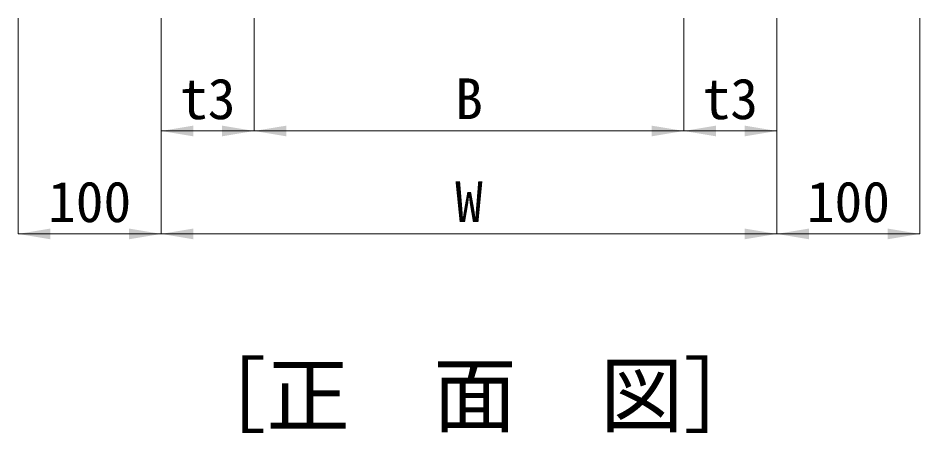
# Model space of a CAD drawing. Units: millimetres at full size. Extents: x 289 to 42849, y -1182 to 27464.
# Drawn here: x 3201 to 3831, y 20100 to 20390 of the extents above; entities that cross this region are included whole.
import ezdxf
from ezdxf.enums import TextEntityAlignment as Align

# ---------------------------------------------------------------- set-up
doc = ezdxf.new("R2010")
doc.units = ezdxf.units.MM
doc.header["$LTSCALE"] = 40
doc.layers.add('0_2', color=7, linetype='Continuous', lineweight=20)
doc.layers.add('寸法引出', color=7, linetype='Continuous', lineweight=9)
doc.styles.add('ＭＳ ゴシック', font='')
doc.styles.get('ＭＳ ゴシック').set_extended_font_data('MS Gothic')

# ---------------------------------------------------------------- blocks, each defined once
blk = doc.blocks.new('filled_arrow')
at = {"color": 0, "linetype": 'Continuous', "lineweight": -2}
blk.add_solid([(7.5, 1.25), (0, 0), (7.5, -1.25)], dxfattribs=at)

msp = doc.modelspace()

# ---------------------------------------------------------------- linework, layer by layer
at = {"layer": '寸法引出'}
for p, q in [((3201.37, 20389.61), (3201.37, 20238.75)), ((3301.37, 20389.61), (3301.37, 20310.68)), ((3366.37, 20389.61), (3366.37, 20310.68)), ((3366.37, 20389.61), (3366.37, 20310.68)), ((3666.37, 20389.61), (3666.37, 20310.68)), ((3666.37, 20389.61), (3666.37, 20310.68)), ((3731.37, 20389.61), (3731.37, 20310.68)), ((3831.37, 20389.61), (3831.37, 20238.75)), ((3301.37, 20374.61), (3301.37, 20238.75)), ((3301.37, 20374.61), (3301.37, 20238.75)), ((3731.37, 20374.61), (3731.37, 20238.75)), ((3731.37, 20374.61), (3731.37, 20238.75)), ((3301.37, 20310.68), (3366.37, 20310.68)), ((3366.37, 20310.68), (3666.37, 20310.68)), ((3666.37, 20310.68), (3731.37, 20310.68)), ((3301.37, 20238.75), (3201.37, 20238.75)), ((3301.37, 20238.75), (3731.37, 20238.75)), ((3731.37, 20238.75), (3831.37, 20238.75))]:
    msp.add_line(p, q, dxfattribs=at)

# ---------------------------------------------------------------- block references
at = {"layer": '寸法引出', "xscale": 3, "yscale": 3}
for p in [(3301.37, 20310.68), (3366.37, 20310.68), (3666.37, 20310.68), (3201.37, 20238.75), (3301.37, 20238.75), (3731.37, 20238.75)]:
    msp.add_blockref('filled_arrow', p, dxfattribs=at)
at = {"layer": '寸法引出', "xscale": 3, "yscale": 3, "rotation": 180}
for p in [(3366.37, 20310.68), (3666.37, 20310.68), (3731.37, 20310.68), (3301.37, 20238.75), (3731.37, 20238.75), (3831.37, 20238.75)]:
    msp.add_blockref('filled_arrow', p, dxfattribs=at)

# ---------------------------------------------------------------- texts
at = {"layer": '0_2', "style": 'ＭＳ ゴシック'}
msp.add_text('［正\u3000面\u3000図］', height=42.72, dxfattribs=at).set_placement((3316.5, 20091.85), align=Align.BOTTOM_LEFT)
at = {"layer": '寸法引出', "style": 'ＭＳ ゴシック'}
for s, p in [('t3', (3333.87, 20333.18)), ('B', (3516.37, 20333.18)), ('t3', (3698.87, 20333.18)), ('100', (3251.37, 20261.25)), ('W', (3516.37, 20261.25)), ('100', (3781.37, 20261.25))]:
    msp.add_text(s, height=28.48, dxfattribs=at).set_placement(p, align=Align.MIDDLE_CENTER)

doc.saveas('drawing.dxf')
